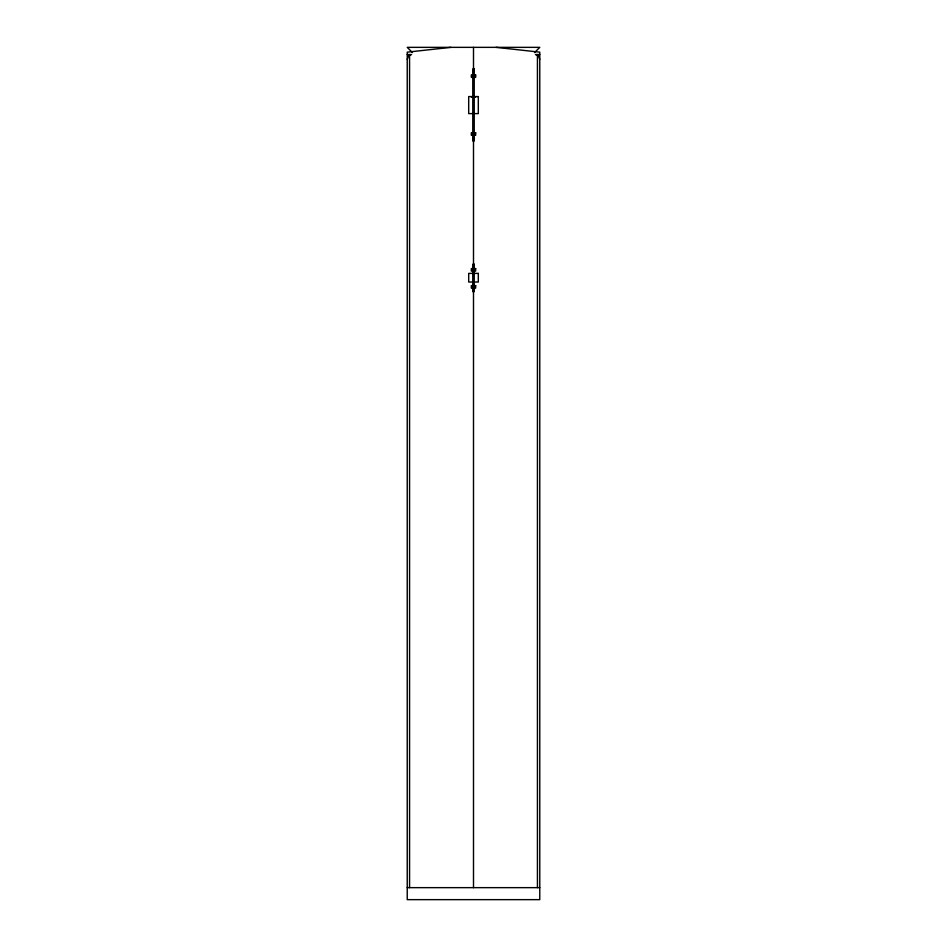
<?xml version="1.0" encoding="UTF-8"?>
<svg xmlns="http://www.w3.org/2000/svg" width="947" height="947" viewBox="0 0 947 947"><rect width="100%" height="100%" fill="white"/><g stroke="black" fill="none" stroke-linecap="round" stroke-linejoin="round"><path stroke-width="1.42" d="M407.234 59.353L408.559 56.039L411.531 54.547L407.234 54.547M534.546 52.57L539.766 47.35L407.234 47.35L412.454 52.57M450.938 47.35L407.234 52.156L407.234 899.65L539.766 899.65L539.766 52.156L496.062 47.35M539.766 54.547L535.469 54.547L538.441 56.039L539.766 59.353M472.778 69.948L474.222 69.948M472.778 72.315L474.222 72.315M471.334 97.044L475.666 97.044M472.778 137.623L474.222 137.623M472.778 140.002L474.222 140.002M472.778 265.255L474.222 265.255M472.778 267.622L474.222 267.622M472.778 288.279L474.222 288.279M472.778 290.646L474.222 290.646M407.234 887.647L539.766 887.647M471.949 285.639L472.577 288.03M537.434 54.547L537.434 887.647M474.696 74.955L474.696 77.358M474.696 132.817L474.696 135.22M474.696 268.593L474.696 270.984M474.696 285.639L474.696 288.03M473.5 47.35L473.5 69.143M473.5 141.079L473.5 264.189M473.5 290.989L473.5 887.647M472.304 74.955L472.304 77.358M472.304 132.817L472.304 135.22M472.304 268.593L472.304 270.984M472.304 285.639L472.304 288.03M409.566 54.547L409.566 887.647M474.222 68.953L472.778 68.953L472.778 140.985L474.222 140.985L474.222 68.953M475.666 74.955L471.334 74.955L471.334 77.358L475.666 77.358L475.666 74.955M478.306 96.57L468.694 96.57L468.694 113.616L478.306 113.616L478.306 96.57M475.666 132.817L471.334 132.817L471.334 135.22L475.666 135.22L475.666 132.817M474.222 264.272L472.778 264.272L472.778 291.64L474.222 291.64L474.222 264.272M475.666 268.593L471.334 268.593L471.334 270.984L475.666 270.984L475.666 268.593M478.306 273.387L468.694 273.387L468.694 282.028L478.306 282.028L478.306 273.387M475.666 285.639L471.334 285.639L471.334 288.03L475.666 288.03L475.666 285.639"/></g></svg>
